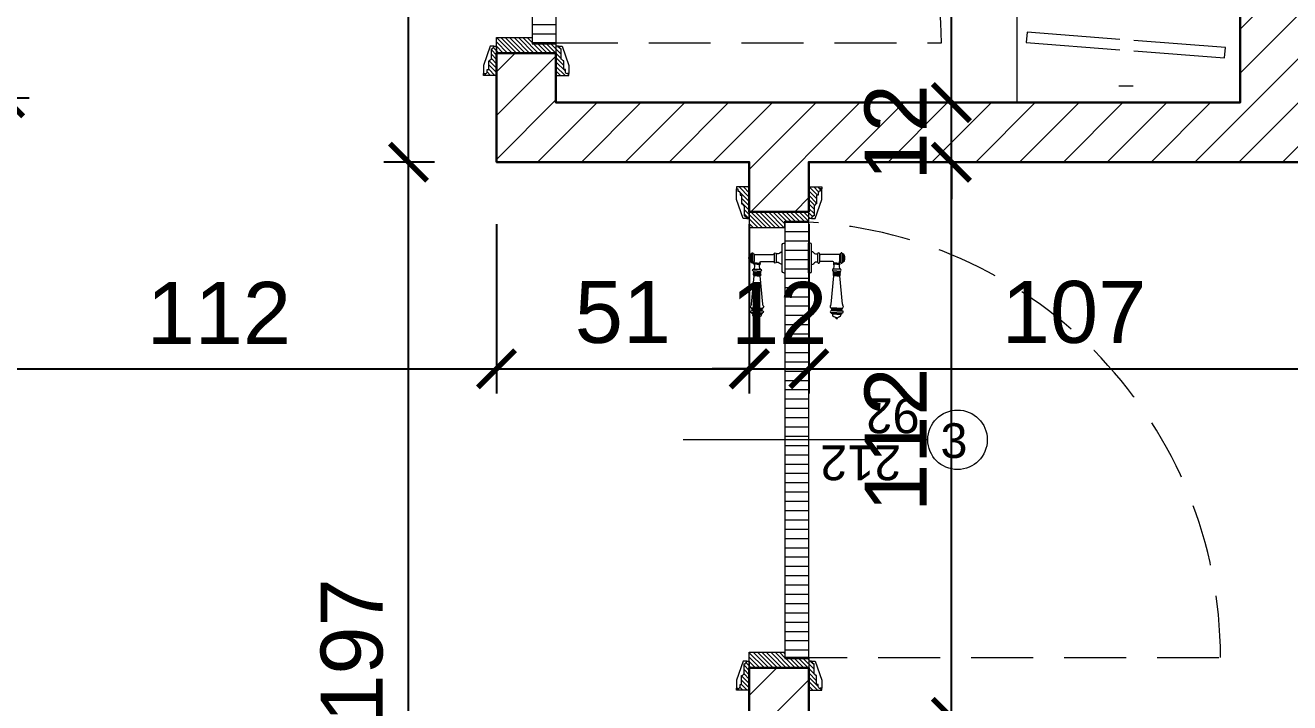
# Model space of a CAD drawing. Header units: centimetres. Extents: x 105417 to 110818, y -55119 to -48326.
# Drawn here: x 107741.3 to 107996.4, y -51584.4 to -51447.8 of the extents above; entities that cross this region are included whole.
import ezdxf

# ---------------------------------------------------------------- set-up
doc = ezdxf.new("R2010")
doc.units = ezdxf.units.CM
doc.header["$LTSCALE"] = 50
doc.header["$MEASUREMENT"] = 0
doc.linetypes.add('CACHE', pattern=[0.375, 0.25, -0.125])
doc.layers.get('0').update_dxf_attribs({"color": 8})
doc.layers.add('COTE 50ème', color=1, linetype='Continuous')
for name, color, linetype, lineweight in [('door', 44, 'Continuous', 5), ('MACONNERIE COUPE', 7, 'Continuous', 30), ('MACONNERIE HACHURE', 253, 'Continuous', 13), ('mobilimi', 8, 'Continuous', 9)]:
    doc.layers.add(name, color=color, linetype=linetype, lineweight=lineweight)
doc.styles.add('GENERATED_STYLE_1', font='arial.ttf')
doc.styles.add('RS_TXT_50', font='arial.ttf', dxfattribs={"height": 12.5})
doc.dimstyles.new('RS_50CM_LINEAIRE', dxfattribs={"dimscale": 5, "dimtxt": 12.5, "dimasz": 1.5, "dimexe": 1, "dimexo": 2.5, "dimgap": 1, "dimtad": 1, "dimdec": 1, "dimrnd": 0.5, "dimdsep": 46, "dimtxsty": 'RS_TXT_50', "dimblk1": 'ARCHTICK', "dimblk2": 'ARCHTICK', "dimsah": 1, "dimcen": 2.5, "dimdle": 1, "dimclrt": 4, "dimadec": 0, "dimazin": 2, "dimtfac": 1, "dimtdec": 1, "dimtix": 1, "dimtmove": 2, "dimatfit": 3, "dimfxl": 1, "dimtolj": 1, "dimtzin": 0, "dimarcsym": 0})

# ---------------------------------------------------------------- blocks, each defined once
blk = doc.blocks.new('door900')
at = {"color": 0}
for p, q in [((-9.3, 67.7), (9.3, 67.7)), ((9.3, 65.2), (-9.3, 65.2)), ((-6.8, 71.5), (-6.8, 70.2)), ((-5.5, 71.5), (-6.8, 71.5)), ((-6.8, 70.2), (6.8, 70.2)), ((-6.8, 62.7), (-6.8, 24)), ((-6.8, 62.7), (6.8, 62.7)), ((-5.5, 71.5), (5.5, 71.5)), ((5.5, 71.5), (6.8, 71.5)), ((6.8, 71.5), (6.8, 70.2)), ((8.7, 62.7), (6.8, 62.7)), ((10.5, 56.8), (10.5, 62.5)), ((10.5, 56.8), (10.5, 51.1)), ((12.7, 56.8), (12.7, 62.5)), ((12.7, 56.8), (12.7, 51.1)), ((22.5, 63.8), (22.5, 49.8)), ((26.5, 56.8), (26.5, 63.8)), ((26.5, 63.8), (29.1, 63.8)), ((26.5, 63.8), (29.1, 63.8)), ((26.5, 56.8), (26.5, 49.8)), ((29.1, 63.8), (29.1, 62.8)), ((29.1, 62.8), (29.1, 56.8)), ((29.1, 50.8), (29.1, 56.8)), ((31.1, 62.8), (31.1, 56.8)), ((31.1, 50.8), (31.1, 56.8)), ((34.1, 56.8), (34.1, 62.8)), ((34.1, 62.8), (34.1, 56.8)), ((34.1, 50.8), (34.1, 56.8)), ((34.1, 56.8), (34.1, 50.8)), ((92.8, 68.1), (36.2, 62.8)), ((36.2, 56.8), (36.2, 62.8)), ((36.2, 56.8), (36.2, 50.8)), ((101.2, 67.3), (103.2, 68)), ((101.2, 56.8), (101.2, 67.3)), ((101.2, 56.8), (101.2, 46.3)), ((103.2, 68), (103.2, 67.7)), ((103.2, 56.8), (103.2, 68)), ((103.2, 56.8), (103.2, 46.3)), ((106.5, 68), (105.5, 67.3)), ((105.5, 56.8), (105.5, 67.3)), ((105.5, 56.8), (105.5, 46.3)), ((106.5, 56.8), (106.5, 68)), ((106.5, 56.8), (106.5, 45.7)), ((110.7, 68), (111.8, 67.3)), ((110.7, 56.8), (110.7, 68)), ((110.7, 56.8), (110.7, 45.7)), ((111.8, 56.8), (111.8, 67.3)), ((111.8, 66.2), (113.3, 66.2)), ((111.8, 56.8), (111.8, 46.3)), ((113.3, 56.8), (113.3, 66.2)), ((113.3, 56.8), (113.3, 47.5)), ((120.5, 56.8), (120.5, 58.6)), ((120.5, 56.8), (120.5, 55)), ((6.8, 49.1), (6.8, 24)), ((8.7, 50.9), (8.7, 50.9)), ((26.5, 49.8), (29.1, 49.8)), ((26.5, 49.8), (29.1, 49.8)), ((29.1, 50.8), (29.1, 49.8)), ((29.1, 49.8), (29.1, 49.8)), ((92.8, 45.5), (36.2, 50.8)), ((101.2, 46.3), (103.2, 45.7)), ((103.2, 45.9), (103.2, 45.7)), ((106.5, 45.7), (105.5, 46.3)), ((110.7, 45.7), (111.8, 46.3)), ((111.8, 47.5), (113.3, 47.5)), ((-30, 3), (-30, 0)), ((30, 0), (-30, 0)), ((27, 6), (-27, 6)), ((-8.3, 22.3), (8.3, 22.3)), ((-8.3, 18.3), (8.3, 18.3)), ((30, 3), (30, 0))]:
    blk.add_line(p, q, dxfattribs=at)
for centre, radius, start, end in [((-9.3, 66.5), 1.25, 90, 270), ((-6.8, 67.7), 2.51, 90.115, 179.885), ((-6.8, 65.2), 2.51, 180.115, 269.885), ((0, 64), 9.29, 53.4104, 126.5896), ((6.8, 67.7), 2.51, 0.115, 89.885), ((6.8, 65.2), 2.51, 270.115, 359.885), ((8.6, 64.9), 2.15, 272.7029, 297.6142), ((9.3, 66.5), 1.25, 270, 90), ((10, 62.5), 0.561, 3.7097, 127.9634), ((10, 51.1), 0.561, 232.0366, 356.2903), ((11.6, 62.5), 1.1, 0.0106, 179.9894), ((11.6, 51.1), 1.1, 180.0106, 359.9894), ((16.7, 70.5), 8.83, 243.5466, 311.3694), ((16.7, 43.2), 8.83, 48.6306, 116.4534), ((24.5, 63.7), 2.01, 4.1469, 175.8531), ((30.1, 62.8), 1.03, 0, 180.0014), ((32.6, 62.8), 1.48, 0, 180), ((35.2, 62.8), 1.03, 0, 180), ((32.6, 62.8), 1.48, 1.563306237032948e-10, 2.08440831604393e-10), ((93.1, 72.5), 4.4, 266.3976, 315.6468), ((98.3, 67.4), 2.89, 358.3861, 135.6468), ((104.3, 67.6), 1.15, 170.914, 348.1019), ((108.6, 68), 2.1, 0, 180), ((115.5, 62.5), 2.84, 13.4568, 140.4953), ((127.9, 65.2), 9.88, 191.9991, 221.6757), ((127.9, 48.5), 9.88, 138.3243, 168.0009), ((120.5, 56.8), 1.79, 0, 90), ((120.5, 56.8), 1.79, 270, 0), ((8.7, 49), 1.91, 88.7426, 178.1515), ((8.6, 48.8), 2.15, 62.3858, 87.2971), ((24.5, 50), 2.01, 184.1469, 355.8531), ((30.1, 50.8), 1.03, 179.9972, 0), ((32.6, 50.8), 1.48, 180, 0), ((35.2, 50.8), 1.03, 180, 0), ((93.1, 41.1), 4.4, 44.3532, 93.6024), ((98.3, 46.2), 2.89, 224.3532, 1.6139), ((104.3, 46.1), 1.15, 11.8981, 189.086), ((108.6, 45.7), 2.1, 180, 0), ((115.5, 51.2), 2.84, 219.5047, 346.5432), ((-27, 3), 3, 90, 180), ((-6.8, 6), 6, 130.5908, 180), ((-16.6, 16.6), 8.41, 314.3689, 12.0705), ((-8.3, 20.3), 2, 90, 270), ((-8.5, 24), 1.71, 275.059, 359.7825), ((8.5, 24), 1.71, 180.2175, 264.941), ((16.6, 16.6), 8.41, 167.9295, 225.6311), ((8.3, 20.3), 2, 270, 90), ((6.8, 6), 6, 0, 49.4092), ((27, 3), 3, 0, 90)]:
    blk.add_arc(centre, radius, start, end, dxfattribs=at)
blk = doc.blocks.new('_ArchTick')
at = {"color": 0, "linetype": 'ByBlock', "const_width": 0.15}
blk.add_lwpolyline([(-0.5, -0.5), (0.5, 0.5)], dxfattribs=at)
blk = doc.blocks.new('*D1019')
at = {"layer": 'COTE 50ème', "color": 0, "lineweight": -2, "ltscale": 0.5, "transparency": 16777216}
for p, q in [((107836.35, -51487.86), (107836.35, -51522.05)), ((107724.35, -51499.86), (107724.35, -51522.05)), ((107719.35, -51517.05), (107841.35, -51517.05))]:
    blk.add_line(p, q, dxfattribs=at)
at = {"layer": 'Defpoints', "color": 0, "ltscale": 0.5, "transparency": 16777216}
for p in [(107836.35, -51475.36), (107724.35, -51487.36), (107836.35, -51517.05)]:
    blk.add_point(p, dxfattribs=at)
at = {"layer": 'COTE 50ème', "color": 0, "lineweight": -2, "ltscale": 0.5, "transparency": 16777216, "xscale": 7.5, "yscale": 7.5, "zscale": 7.5, "rotation": 180}
blk.add_blockref('_ArchTick', (107724.35, -51517.05), dxfattribs=at)
at = {"layer": 'COTE 50ème', "color": 0, "lineweight": -2, "ltscale": 0.5, "transparency": 16777216, "xscale": 7.5, "yscale": 7.5, "zscale": 7.5}
blk.add_blockref('_ArchTick', (107836.35, -51517.05), dxfattribs=at)
at = {"layer": 'COTE 50ème', "color": 4, "ltscale": 0.5, "transparency": 16777216, "insert": (107780.35, -51505.77), "char_height": 12.5, "attachment_point": 5, "style": 'RS_TXT_50'}
blk.add_mtext('\\A1;112', dxfattribs=at)
blk = doc.blocks.new('*D1020')
at = {"layer": 'COTE 50ème', "color": 0, "lineweight": -2, "ltscale": 0.5, "transparency": 16777216}
for p, q in [((107836.35, -51487.86), (107836.35, -51522.05)), ((107887.35, -51487.86), (107887.35, -51522.05)), ((107831.35, -51517.05), (107892.35, -51517.05))]:
    blk.add_line(p, q, dxfattribs=at)
at = {"layer": 'Defpoints', "color": 0, "ltscale": 0.5, "transparency": 16777216}
for p in [(107836.35, -51475.36), (107887.35, -51475.36), (107887.35, -51517.05)]:
    blk.add_point(p, dxfattribs=at)
at = {"layer": 'COTE 50ème', "color": 0, "lineweight": -2, "ltscale": 0.5, "transparency": 16777216, "xscale": 7.5, "yscale": 7.5, "zscale": 7.5, "rotation": 180}
blk.add_blockref('_ArchTick', (107836.35, -51517.05), dxfattribs=at)
at = {"layer": 'COTE 50ème', "color": 0, "lineweight": -2, "ltscale": 0.5, "transparency": 16777216, "xscale": 7.5, "yscale": 7.5, "zscale": 7.5}
blk.add_blockref('_ArchTick', (107887.35, -51517.05), dxfattribs=at)
at = {"layer": 'COTE 50ème', "color": 4, "ltscale": 0.5, "transparency": 16777216, "insert": (107861.85, -51505.66), "char_height": 12.5, "attachment_point": 5, "style": 'RS_TXT_50'}
blk.add_mtext('\\A1;51', dxfattribs=at)
blk = doc.blocks.new('*D1021')
at = {"layer": 'COTE 50ème', "color": 0, "lineweight": -2, "ltscale": 0.5, "transparency": 16777216}
for p, q in [((107887.35, -51487.86), (107887.35, -51522.05)), ((107899.35, -51487.86), (107899.35, -51522.05)), ((107887.35, -51517.05), (107879.85, -51517.05)), ((107887.35, -51517.05), (107899.35, -51517.05)), ((107899.35, -51517.05), (107906.85, -51517.05))]:
    blk.add_line(p, q, dxfattribs=at)
at = {"layer": 'Defpoints', "color": 0, "ltscale": 0.5, "transparency": 16777216}
for p in [(107887.35, -51475.36), (107899.35, -51475.36), (107899.35, -51517.05)]:
    blk.add_point(p, dxfattribs=at)
at = {"layer": 'COTE 50ème', "color": 0, "lineweight": -2, "ltscale": 0.5, "transparency": 16777216, "xscale": 7.5, "yscale": 7.5, "zscale": 7.5}
blk.add_blockref('_ArchTick', (107887.35, -51517.05), dxfattribs=at)
at = {"layer": 'COTE 50ème', "color": 0, "lineweight": -2, "ltscale": 0.5, "transparency": 16777216, "xscale": 7.5, "yscale": 7.5, "zscale": 7.5, "rotation": 180}
blk.add_blockref('_ArchTick', (107899.35, -51517.05), dxfattribs=at)
at = {"layer": 'COTE 50ème', "color": 4, "ltscale": 0.5, "transparency": 16777216, "insert": (107893.35, -51505.77), "char_height": 12.5, "attachment_point": 5, "style": 'RS_TXT_50'}
blk.add_mtext('\\A1;12', dxfattribs=at)
blk = doc.blocks.new('*D1022')
at = {"layer": 'COTE 50ème', "color": 0, "lineweight": -2, "ltscale": 0.5, "transparency": 16777216}
for p, q in [((107899.35, -51487.86), (107899.35, -51522.05)), ((108006.35, -51487.86), (108006.35, -51522.05)), ((107894.35, -51517.05), (108011.35, -51517.05))]:
    blk.add_line(p, q, dxfattribs=at)
at = {"layer": 'Defpoints', "color": 0, "ltscale": 0.5, "transparency": 16777216}
for p in [(107899.35, -51475.36), (108006.35, -51475.36), (108006.35, -51517.05)]:
    blk.add_point(p, dxfattribs=at)
at = {"layer": 'COTE 50ème', "color": 0, "lineweight": -2, "ltscale": 0.5, "transparency": 16777216, "xscale": 7.5, "yscale": 7.5, "zscale": 7.5, "rotation": 180}
blk.add_blockref('_ArchTick', (107899.35, -51517.05), dxfattribs=at)
at = {"layer": 'COTE 50ème', "color": 0, "lineweight": -2, "ltscale": 0.5, "transparency": 16777216, "xscale": 7.5, "yscale": 7.5, "zscale": 7.5}
blk.add_blockref('_ArchTick', (108006.35, -51517.05), dxfattribs=at)
at = {"layer": 'COTE 50ème', "color": 4, "ltscale": 0.5, "transparency": 16777216, "insert": (107952.85, -51505.66), "char_height": 12.5, "attachment_point": 5, "style": 'RS_TXT_50'}
blk.add_mtext('\\A1;107', dxfattribs=at)
blk = doc.blocks.new('*D1100')
at = {"layer": 'COTE 50ème', "color": 0, "lineweight": -2, "ltscale": 0.5, "transparency": 16777216}
for p, q in [((107928.11, -51587.36), (107928.11, -51579.86)), ((107920.64, -51587.36), (107933.11, -51587.36)), ((107928.11, -51612.36), (107928.11, -51587.36)), ((107911.85, -51612.36), (107933.11, -51612.36)), ((107928.11, -51612.36), (107928.11, -51619.86))]:
    blk.add_line(p, q, dxfattribs=at)
at = {"layer": 'Defpoints', "color": 0, "ltscale": 0.5, "transparency": 16777216}
for p in [(107908.14, -51587.36), (107928.11, -51587.36), (107899.35, -51612.36)]:
    blk.add_point(p, dxfattribs=at)
at = {"layer": 'COTE 50ème', "color": 0, "lineweight": -2, "ltscale": 0.5, "transparency": 16777216, "xscale": 7.5, "yscale": 7.5, "zscale": 7.5}
for p, rotation in [((107928.11, -51587.36), 270), ((107928.11, -51612.36), 90)]:
    blk.add_blockref('_ArchTick', p, dxfattribs=dict(at, rotation=rotation))
at = {"layer": 'COTE 50ème', "color": 4, "ltscale": 0.5, "transparency": 16777216, "insert": (107916.73, -51599.86), "char_height": 12.5, "attachment_point": 5, "rotation": 90, "style": 'RS_TXT_50'}
blk.add_mtext('\\A1;25', dxfattribs=at)
blk = doc.blocks.new('*D1101')
at = {"layer": 'COTE 50ème', "color": 0, "lineweight": -2, "ltscale": 0.5, "transparency": 16777216}
for p, q in [((107928.11, -51592.36), (107928.11, -51470.36)), ((107911.85, -51475.36), (107933.11, -51475.36)), ((107920.64, -51587.36), (107933.11, -51587.36))]:
    blk.add_line(p, q, dxfattribs=at)
at = {"layer": 'Defpoints', "color": 0, "ltscale": 0.5, "transparency": 16777216}
for p in [(107899.35, -51475.36), (107928.11, -51475.36), (107908.14, -51587.36)]:
    blk.add_point(p, dxfattribs=at)
at = {"layer": 'COTE 50ème', "color": 0, "lineweight": -2, "ltscale": 0.5, "transparency": 16777216, "xscale": 7.5, "yscale": 7.5, "zscale": 7.5}
for p, rotation in [((107928.11, -51475.36), 90), ((107928.11, -51587.36), 270)]:
    blk.add_blockref('_ArchTick', p, dxfattribs=dict(at, rotation=rotation))
at = {"layer": 'COTE 50ème', "color": 4, "ltscale": 0.5, "transparency": 16777216, "insert": (107916.84, -51531.36), "char_height": 12.5, "attachment_point": 5, "rotation": 90, "style": 'RS_TXT_50'}
blk.add_mtext('\\A1;112', dxfattribs=at)
blk = doc.blocks.new('*D1102')
at = {"layer": 'COTE 50ème', "color": 0, "lineweight": -2, "ltscale": 0.5, "transparency": 16777216}
for p, q in [((107928.11, -51463.36), (107928.11, -51455.86)), ((107917.2, -51463.36), (107933.11, -51463.36)), ((107928.11, -51475.36), (107928.11, -51463.36)), ((107911.85, -51475.36), (107933.11, -51475.36)), ((107928.11, -51475.36), (107928.11, -51482.86))]:
    blk.add_line(p, q, dxfattribs=at)
at = {"layer": 'Defpoints', "color": 0, "ltscale": 0.5, "transparency": 16777216}
for p in [(107904.7, -51463.36), (107928.11, -51463.36), (107899.35, -51475.36)]:
    blk.add_point(p, dxfattribs=at)
at = {"layer": 'COTE 50ème', "color": 0, "lineweight": -2, "ltscale": 0.5, "transparency": 16777216, "xscale": 7.5, "yscale": 7.5, "zscale": 7.5}
for p, rotation in [((107928.11, -51463.36), 270), ((107928.11, -51475.36), 90)]:
    blk.add_blockref('_ArchTick', p, dxfattribs=dict(at, rotation=rotation))
at = {"layer": 'COTE 50ème', "color": 4, "ltscale": 0.5, "transparency": 16777216, "insert": (107916.84, -51469.36), "char_height": 12.5, "attachment_point": 5, "rotation": 90, "style": 'RS_TXT_50'}
blk.add_mtext('\\A1;12', dxfattribs=at)
blk = doc.blocks.new('*D1103')
at = {"layer": 'COTE 50ème', "color": 0, "lineweight": -2, "ltscale": 0.5, "transparency": 16777216}
for p, q in [((107928.11, -51468.36), (107928.11, -51293.36)), ((107909.49, -51298.36), (107933.11, -51298.36)), ((107917.2, -51463.36), (107933.11, -51463.36))]:
    blk.add_line(p, q, dxfattribs=at)
at = {"layer": 'Defpoints', "color": 0, "ltscale": 0.5, "transparency": 16777216}
for p in [(107896.99, -51298.36), (107928.11, -51298.36), (107904.7, -51463.36)]:
    blk.add_point(p, dxfattribs=at)
at = {"layer": 'COTE 50ème', "color": 0, "lineweight": -2, "ltscale": 0.5, "transparency": 16777216, "xscale": 7.5, "yscale": 7.5, "zscale": 7.5}
for p, rotation in [((107928.11, -51298.36), 90), ((107928.11, -51463.36), 270)]:
    blk.add_blockref('_ArchTick', p, dxfattribs=dict(at, rotation=rotation))
at = {"layer": 'COTE 50ème', "color": 4, "ltscale": 0.5, "transparency": 16777216, "insert": (107916.73, -51380.86), "char_height": 12.5, "attachment_point": 5, "rotation": 90, "style": 'RS_TXT_50'}
blk.add_mtext('\\A1;165', dxfattribs=at)
blk = doc.blocks.new('*D1132')
at = {"layer": 'COTE 50ème', "color": 0, "lineweight": -2, "ltscale": 0.5, "transparency": 16777216}
for p, q in [((108620.3, -49967.36), (108620.3, -52042.36)), ((107651.85, -49972.36), (108625.3, -49972.36)), ((108421.85, -52037.36), (108625.3, -52037.36))]:
    blk.add_line(p, q, dxfattribs=at)
at = {"layer": 'Defpoints', "color": 0, "ltscale": 0.5, "transparency": 16777216}
for p in [(107639.35, -49972.36), (108409.35, -52037.36), (108620.3, -52037.36)]:
    blk.add_point(p, dxfattribs=at)
at = {"layer": 'COTE 50ème', "color": 0, "lineweight": -2, "ltscale": 0.5, "transparency": 16777216, "xscale": 7.5, "yscale": 7.5, "zscale": 7.5}
for p, rotation in [((108620.3, -49972.36), 90), ((108620.3, -52037.36), 270)]:
    blk.add_blockref('_ArchTick', p, dxfattribs=dict(at, rotation=rotation))
at = {"layer": 'COTE 50ème', "color": 4, "ltscale": 0.5, "transparency": 16777216, "insert": (108608.92, -51004.86), "char_height": 12.5, "attachment_point": 5, "rotation": 90, "style": 'RS_TXT_50'}
blk.add_mtext('\\A1;2065', dxfattribs=at)
blk = doc.blocks.new('*D1419')
at = {"layer": 'COTE 50ème', "color": 0, "lineweight": -2, "ltscale": 0.5, "transparency": 16777216}
for p, q in [((107737.1, -51677.36), (107737.1, -51457.36)), ((107736.85, -51462.36), (107742.1, -51462.36)), ((107850.42, -51672.36), (107732.1, -51672.36))]:
    blk.add_line(p, q, dxfattribs=at)
at = {"layer": 'Defpoints', "color": 0, "ltscale": 0.5, "transparency": 16777216}
for p in [(107724.35, -51462.36), (107737.1, -51462.36), (107862.92, -51672.36)]:
    blk.add_point(p, dxfattribs=at)
at = {"layer": 'COTE 50ème', "color": 0, "lineweight": -2, "ltscale": 0.5, "transparency": 16777216, "xscale": 7.5, "yscale": 7.5, "zscale": 7.5}
for p, rotation in [((107737.1, -51462.36), 90), ((107737.1, -51672.36), 270)]:
    blk.add_blockref('_ArchTick', p, dxfattribs=dict(at, rotation=rotation))
at = {"layer": 'COTE 50ème', "color": 4, "ltscale": 0.5, "transparency": 16777216, "insert": (107725.72, -51567.36), "char_height": 12.5, "attachment_point": 5, "rotation": 90, "style": 'RS_TXT_50'}
blk.add_mtext('\\A1;210', dxfattribs=at)
blk = doc.blocks.new('*D1420')
at = {"layer": 'COTE 50ème', "color": 0, "lineweight": -2, "ltscale": 0.5, "transparency": 16777216}
for p, q in [((107737.1, -51467.36), (107737.1, -50992.36)), ((107736.85, -50997.36), (107732.1, -50997.36)), ((107736.85, -51462.36), (107742.1, -51462.36))]:
    blk.add_line(p, q, dxfattribs=at)
at = {"layer": 'Defpoints', "color": 0, "ltscale": 0.5, "transparency": 16777216}
for p in [(107737.1, -50997.36), (107749.35, -50997.36), (107724.35, -51462.36)]:
    blk.add_point(p, dxfattribs=at)
at = {"layer": 'COTE 50ème', "color": 0, "lineweight": -2, "ltscale": 0.5, "transparency": 16777216, "xscale": 7.5, "yscale": 7.5, "zscale": 7.5}
for p, rotation in [((107737.1, -50997.36), 90), ((107737.1, -51462.36), 270)]:
    blk.add_blockref('_ArchTick', p, dxfattribs=dict(at, rotation=rotation))
at = {"layer": 'COTE 50ème', "color": 4, "ltscale": 0.5, "transparency": 16777216, "insert": (107725.72, -51229.86), "char_height": 12.5, "attachment_point": 5, "rotation": 90, "style": 'RS_TXT_50'}
blk.add_mtext('\\A1;465', dxfattribs=at)
blk = doc.blocks.new('*D1425')
at = {"layer": 'COTE 50ème', "color": 0, "lineweight": -2, "ltscale": 0.5, "transparency": 16777216}
for p, q in [((107818.59, -51677.36), (107818.59, -51470.36)), ((107823.85, -51475.36), (107813.59, -51475.36)), ((107839.88, -51672.36), (107813.59, -51672.36))]:
    blk.add_line(p, q, dxfattribs=at)
at = {"layer": 'Defpoints', "color": 0, "ltscale": 0.5, "transparency": 16777216}
for p in [(107818.59, -51475.36), (107836.35, -51475.36), (107852.38, -51672.36)]:
    blk.add_point(p, dxfattribs=at)
at = {"layer": 'COTE 50ème', "color": 0, "lineweight": -2, "ltscale": 0.5, "transparency": 16777216, "xscale": 7.5, "yscale": 7.5, "zscale": 7.5}
for p, rotation in [((107818.59, -51475.36), 90), ((107818.59, -51672.36), 270)]:
    blk.add_blockref('_ArchTick', p, dxfattribs=dict(at, rotation=rotation))
at = {"layer": 'COTE 50ème', "color": 4, "ltscale": 0.5, "transparency": 16777216, "insert": (107807.21, -51573.86), "char_height": 12.5, "attachment_point": 5, "rotation": 90, "style": 'RS_TXT_50'}
blk.add_mtext('\\A1;197', dxfattribs=at)
blk = doc.blocks.new('*D1426')
at = {"layer": 'COTE 50ème', "color": 0, "lineweight": -2, "ltscale": 0.5, "transparency": 16777216}
for p, q in [((107818.59, -51480.36), (107818.59, -51272.36)), ((107823.85, -51277.36), (107813.59, -51277.36)), ((107823.85, -51475.36), (107813.59, -51475.36))]:
    blk.add_line(p, q, dxfattribs=at)
at = {"layer": 'Defpoints', "color": 0, "ltscale": 0.5, "transparency": 16777216}
for p in [(107818.59, -51277.36), (107836.35, -51277.36), (107836.35, -51475.36)]:
    blk.add_point(p, dxfattribs=at)
at = {"layer": 'COTE 50ème', "color": 0, "lineweight": -2, "ltscale": 0.5, "transparency": 16777216, "xscale": 7.5, "yscale": 7.5, "zscale": 7.5}
for p, rotation in [((107818.59, -51277.36), 90), ((107818.59, -51475.36), 270)]:
    blk.add_blockref('_ArchTick', p, dxfattribs=dict(at, rotation=rotation))
at = {"layer": 'COTE 50ème', "color": 4, "ltscale": 0.5, "transparency": 16777216, "insert": (107807.21, -51376.36), "char_height": 12.5, "attachment_point": 5, "rotation": 90, "style": 'RS_TXT_50'}
blk.add_mtext('\\A1;198', dxfattribs=at)

msp = doc.modelspace()

# ---------------------------------------------------------------- hatches: boundary and pattern name
at = {"layer": 'door'}
h = msp.add_hatch(dxfattribs=at)
h.set_pattern_fill('ANSI31', color=256, scale=15, angle=855)
h.set_pattern_definition([(180, (206134.757, -99168.2354), (-2e-15, -1.875), [])])
h.paths.add_polyline_path([(107843.59, -51451.27), (107843.59, -51373.47), (107848.3, -51373.47), (107848.3, -51451.27)])
h = msp.add_hatch(dxfattribs=at)
h.set_pattern_fill('ANSI31', color=256, scale=5, angle=1350)
h.set_pattern_definition([(315, (162087.32455, 94330.4678), (0.4419417382, 0.4419417382), [])])
edge = h.paths.add_edge_path()
edge.add_line((107834.47, -51457.11), (107834.47, -51456.7))
edge.add_line((107834.47, -51456.7), (107834.78, -51456.7))
edge.add_line((107834.78, -51456.7), (107834.78, -51454.93))
edge.add_line((107834.78, -51454.93), (107834.99, -51454.93))
edge.add_arc((107835.31, -51454.93), 0.314, 90, 180, ccw=False)
edge.add_line((107835.31, -51454.62), (107835.31, -51452.52))
edge.add_line((107835.31, -51452.52), (107835.52, -51452.52))
edge.add_arc((107835.83, -51452.52), 0.314, 90, 180, ccw=False)
edge.add_line((107835.83, -51452.21), (107835.83, -51452))
edge.add_line((107835.83, -51452), (107836.35, -51452))
edge.add_line((107836.35, -51452), (107836.35, -51457.86))
edge.add_line((107836.35, -51457.86), (107833.74, -51457.86))
edge.add_line((107833.74, -51457.86), (107833.74, -51457.45))
edge.add_line((107833.74, -51457.45), (107834.05, -51457.45))
edge.add_line((107834.05, -51457.45), (107834.05, -51457.53))
edge.add_arc((107834.05, -51457.11), 0.419, 270, 360)
h.paths.add_polyline_path([(107836.35, -51453.36), (107836.35, -51450.22), (107843.54, -51450.22), (107843.54, -51451.48), (107848.35, -51451.48), (107848.35, -51453.36)])
edge = h.paths.add_edge_path()
edge.add_line((107850.24, -51457.11), (107850.24, -51456.7))
edge.add_line((107850.24, -51456.7), (107849.93, -51456.7))
edge.add_line((107849.93, -51456.7), (107849.93, -51454.93))
edge.add_line((107849.93, -51454.93), (107849.72, -51454.93))
edge.add_arc((107849.4, -51454.93), 0.314, 0, 90)
edge.add_line((107849.4, -51454.62), (107849.4, -51452.52))
edge.add_line((107849.4, -51452.52), (107849.19, -51452.52))
edge.add_arc((107848.88, -51452.52), 0.314, 360, 450)
edge.add_line((107848.88, -51452.21), (107848.88, -51452))
edge.add_line((107848.88, -51452), (107848.35, -51452))
edge.add_line((107848.35, -51452), (107848.35, -51457.86))
edge.add_line((107848.35, -51457.86), (107850.97, -51457.86))
edge.add_line((107850.97, -51457.86), (107850.97, -51457.45))
edge.add_line((107850.97, -51457.45), (107850.66, -51457.45))
edge.add_line((107850.66, -51457.45), (107850.66, -51457.53))
edge.add_arc((107850.66, -51457.11), 0.419, 180, 270, ccw=False)
h = msp.add_hatch(dxfattribs=at)
h.set_pattern_fill('ANSI31', color=256, scale=5, angle=990)
h.set_pattern_definition([(315, (163508.3246, 93132.46776), (0.4419417382, 0.4419417382), [])])
h.paths.add_polyline_path([(107887.35, -51485.36), (107887.35, -51488.51), (107894.54, -51488.51), (107894.54, -51487.25), (107899.35, -51487.25), (107899.35, -51485.36)])
edge = h.paths.add_edge_path()
edge.add_line((107885.47, -51481.61), (107885.47, -51482.03))
edge.add_line((107885.47, -51482.03), (107885.78, -51482.03))
edge.add_line((107885.78, -51482.03), (107885.78, -51483.79))
edge.add_line((107885.78, -51483.79), (107885.99, -51483.79))
edge.add_arc((107886.31, -51483.79), 0.314, 180, 270)
edge.add_line((107886.31, -51484.11), (107886.31, -51486.2))
edge.add_line((107886.31, -51486.2), (107886.52, -51486.2))
edge.add_arc((107886.83, -51486.2), 0.314, 180, 270)
edge.add_line((107886.83, -51486.51), (107886.83, -51486.72))
edge.add_line((107886.83, -51486.72), (107887.35, -51486.72))
edge.add_line((107887.35, -51486.72), (107887.35, -51480.36))
edge.add_line((107887.35, -51480.36), (107884.74, -51480.36))
edge.add_line((107884.74, -51480.36), (107884.74, -51480.77))
edge.add_line((107884.74, -51480.77), (107885.05, -51480.77))
edge.add_line((107885.05, -51480.77), (107885.05, -51481.19))
edge.add_arc((107885.05, -51481.61), 0.419, 0, 90, ccw=False)
edge = h.paths.add_edge_path()
edge.add_line((107901.24, -51481.61), (107901.24, -51482.03))
edge.add_line((107901.24, -51482.03), (107900.93, -51482.03))
edge.add_line((107900.93, -51482.03), (107900.93, -51483.79))
edge.add_line((107900.93, -51483.79), (107900.72, -51483.79))
edge.add_arc((107900.4, -51483.79), 0.314, -90, 0, ccw=False)
edge.add_line((107900.4, -51484.11), (107900.4, -51486.2))
edge.add_line((107900.4, -51486.2), (107900.19, -51486.2))
edge.add_arc((107899.88, -51486.2), 0.314, -90, 0, ccw=False)
edge.add_line((107899.88, -51486.51), (107899.88, -51486.72))
edge.add_line((107899.88, -51486.72), (107899.35, -51486.72))
edge.add_line((107899.35, -51486.72), (107899.35, -51480.36))
edge.add_line((107899.35, -51480.36), (107901.97, -51480.36))
edge.add_line((107901.97, -51480.36), (107901.97, -51480.77))
edge.add_line((107901.97, -51480.77), (107901.66, -51480.77))
edge.add_line((107901.66, -51480.77), (107901.66, -51481.19))
edge.add_arc((107901.66, -51481.61), 0.419, 90, 180)
h = msp.add_hatch(dxfattribs=at)
h.set_pattern_fill('ANSI31', color=256, scale=15, angle=495)
h.set_pattern_definition([(180, (207555.757, -100376.2473), (-2e-15, -1.875), [])])
h.paths.add_polyline_path([(107894.59, -51575.27), (107894.59, -51487.46), (107899.3, -51487.46), (107899.3, -51575.27)])
h = msp.add_hatch(dxfattribs=at)
h.set_pattern_fill('ANSI31', color=256, scale=5, angle=990)
h.set_pattern_definition([(315, (163508.3246, 93132.46776), (0.4419417382, 0.4419417382), [])])
edge = h.paths.add_edge_path()
edge.add_line((107885.47, -51581.11), (107885.47, -51580.7))
edge.add_line((107885.47, -51580.7), (107885.78, -51580.7))
edge.add_line((107885.78, -51580.7), (107885.78, -51578.93))
edge.add_line((107885.78, -51578.93), (107885.99, -51578.93))
edge.add_arc((107886.31, -51578.93), 0.314, 90, 180, ccw=False)
edge.add_line((107886.31, -51578.62), (107886.31, -51576.52))
edge.add_line((107886.31, -51576.52), (107886.52, -51576.52))
edge.add_arc((107886.83, -51576.52), 0.314, 90, 180, ccw=False)
edge.add_line((107886.83, -51576.21), (107886.83, -51576))
edge.add_line((107886.83, -51576), (107887.35, -51576))
edge.add_line((107887.35, -51576), (107887.35, -51581.86))
edge.add_line((107887.35, -51581.86), (107884.74, -51581.86))
edge.add_line((107884.74, -51581.86), (107884.74, -51581.45))
edge.add_line((107884.74, -51581.45), (107885.05, -51581.45))
edge.add_line((107885.05, -51581.45), (107885.05, -51581.53))
edge.add_arc((107885.05, -51581.11), 0.419, 270, 360)
h.paths.add_polyline_path([(107887.35, -51577.36), (107887.35, -51574.22), (107894.54, -51574.22), (107894.54, -51575.48), (107899.35, -51575.48), (107899.35, -51577.36)])
edge = h.paths.add_edge_path()
edge.add_line((107901.24, -51581.11), (107901.24, -51580.7))
edge.add_line((107901.24, -51580.7), (107900.93, -51580.7))
edge.add_line((107900.93, -51580.7), (107900.93, -51578.93))
edge.add_line((107900.93, -51578.93), (107900.72, -51578.93))
edge.add_arc((107900.4, -51578.93), 0.314, 0, 90)
edge.add_line((107900.4, -51578.62), (107900.4, -51576.52))
edge.add_line((107900.4, -51576.52), (107900.19, -51576.52))
edge.add_arc((107899.88, -51576.52), 0.314, 360, 450)
edge.add_line((107899.88, -51576.21), (107899.88, -51576))
edge.add_line((107899.88, -51576), (107899.35, -51576))
edge.add_line((107899.35, -51576), (107899.35, -51581.86))
edge.add_line((107899.35, -51581.86), (107901.97, -51581.86))
edge.add_line((107901.97, -51581.86), (107901.97, -51581.45))
edge.add_line((107901.97, -51581.45), (107901.66, -51581.45))
edge.add_line((107901.66, -51581.45), (107901.66, -51581.53))
edge.add_arc((107901.66, -51581.11), 0.419, 180, 270, ccw=False)
at = {"layer": 'MACONNERIE HACHURE'}
h = msp.add_hatch(dxfattribs=at)
h.set_pattern_fill('ANSI31', color=256, scale=50, style=0)
h.paths.add_polyline_path([(107979.35, -50366.36), (108090.35, -50366.36), (108090.35, -50324.36), (107979.35, -50324.36)])
h.paths.add_polyline_path([(107987.35, -50358.36), (108082.35, -50358.36), (108082.35, -50332.36), (107987.35, -50332.36)], flags=16)
h.paths.add_polyline_path([(106528.35, -50366.36), (106639.35, -50366.36), (106639.35, -50324.36), (106528.35, -50324.36)])
h.paths.add_polyline_path([(106536.35, -50358.36), (106631.35, -50358.36), (106631.35, -50332.36), (106536.35, -50332.36)], flags=16)
h.paths.add_polyline_path([(106399.35, -52012.36), (106344.35, -52012.36), (106344.35, -52037.36), (106399.35, -52037.36)])
h.paths.add_polyline_path([(106579.35, -52037.36), (106679.35, -52037.36), (106679.35, -52012.36), (106579.35, -52012.36)])
h.paths.add_polyline_path([(108409.35, -50417.36), (108409.35, -50357.36), (108384.35, -50357.36), (108384.35, -50417.36)])
h.paths.add_polyline_path([(107296.85, -50332.36), (107321.85, -50332.36), (107321.85, -50112.36), (107296.85, -50112.36)])
h.paths.add_polyline_path([(107614.35, -50142.36), (107639.35, -50142.36), (107639.35, -49972.36), (107521.85, -49972.36), (107521.85, -49997.36), (107614.35, -49997.36)])
h.paths.add_polyline_path([(107296.85, -50112.36), (107321.85, -50112.36), (107321.85, -49972.36), (107296.85, -49972.36)])
h.paths.add_polyline_path([(107004.35, -50142.36), (106979.35, -50142.36), (106979.35, -49972.36), (107096.85, -49972.36), (107096.85, -49997.36), (107004.35, -49997.36)])
h.paths.add_polyline_path([(108384.35, -50672.36), (108409.35, -50672.36), (108409.35, -50597.36), (108384.35, -50597.36)])
h.paths.add_polyline_path([(106209.35, -50417.36), (106209.35, -50357.36), (106234.35, -50357.36), (106234.35, -50417.36)])
h.paths.add_polyline_path([(106234.35, -50752.25), (106209.35, -50752.25), (106209.35, -50697.36), (106234.35, -50697.36)])
h.paths.add_polyline_path([(108384.35, -50752.25), (108409.35, -50752.25), (108409.35, -50697.36), (108384.35, -50697.36)])
h.paths.add_polyline_path([(106234.35, -51247.36), (106209.35, -51247.36), (106209.35, -51192.47), (106234.35, -51192.47)])
h.paths.add_polyline_path([(106754.35, -50947.8), (106869.35, -50947.8), (106869.35, -50997.8), (106754.35, -50997.8)])
h.paths.add_polyline_path([(106764.35, -50957.8), (106859.35, -50957.8), (106859.35, -50987.8), (106764.35, -50987.8)], flags=16)
h.paths.add_polyline_path([(107749.35, -50947.36), (107864.35, -50947.36), (107864.35, -50997.36), (107749.35, -50997.36)])
h.paths.add_polyline_path([(107759.35, -50957.36), (107854.35, -50957.36), (107854.35, -50987.36), (107759.35, -50987.36)], flags=16)
h.paths.add_polyline_path([(107059.35, -51297.36), (107079.35, -51297.36), (107079.35, -51307.36), (107059.35, -51307.36)])
h.paths.add_polyline_path([(107004.35, -50357.36), (107096.85, -50357.36), (107096.85, -50332.36), (107004.35, -50332.36)])
h.paths.add_polyline_path([(106619.47, -50617.36), (106644.47, -50617.36), (106644.47, -50672.36), (106619.47, -50672.36)])
h.paths.add_polyline_path([(106234.35, -51032.36), (106209.35, -51032.36), (106209.35, -50912.36), (106234.35, -50912.36)])
h.paths.add_polyline_path([(107044.35, -50768.68), (106979.35, -50768.68), (106979.35, -50746.68), (107004.35, -50746.68), (107004.35, -50756.68), (107044.35, -50756.68)])
h.paths.add_polyline_path([(106234.35, -50672.36), (106209.35, -50672.36), (106209.35, -50597.36), (106234.35, -50597.36)])
h.paths.add_polyline_path([(107149.35, -51567.36), (107059.35, -51567.36), (107059.35, -51487.36), (106906.35, -51487.36), (106906.35, -51582.35), (106894.35, -51582.35), (106894.35, -51462.36), (107059.35, -51462.36), (107059.35, -51407.36), (107079.35, -51407.36), (107079.35, -51511.36), (107149.35, -51511.36), (107149.35, -51462.36), (107184.35, -51462.36), (107184.35, -51482.36), (107174.35, -51482.36), (107174.35, -51532.36), (107149.35, -51532.36), (107149.35, -51516.36), (107079.35, -51516.36), (107079.35, -51542.36), (107149.35, -51542.36)])
h.paths.add_polyline_path([(106979.35, -50392.36), (107004.35, -50392.36), (107004.35, -50654.68), (106979.35, -50654.68), (106979.35, -50617.36), (106919.35, -50617.36), (106919.35, -50592.36), (106979.35, -50592.36)])
h.paths.add_polyline_path([(107039.35, -52012.36), (106906.35, -52012.36), (106906.35, -51858.36), (106894.35, -51858.36), (106894.35, -52012.36), (106859.35, -52012.36), (106859.35, -52037.36), (107039.35, -52037.36)])
h.paths.add_polyline_path([(106344.35, -51612.36), (106344.35, -51670.47), (106319.35, -51670.47), (106319.35, -51617.36), (106209.35, -51617.36), (106209.35, -51527.36), (106234.35, -51527.36), (106234.35, -51592.36), (106567.35, -51592.36), (106567.35, -51587.36), (106719.35, -51587.36), (106719.35, -51577.36), (106731.35, -51577.36), (106731.35, -51672.36), (106792.22, -51672.36), (106792.22, -51684.36), (106719.35, -51684.36), (106719.35, -51612.36)])
h.paths.add_polyline_path([(106782.35, -51277.36), (106782.35, -51371.36), (106770.35, -51371.36), (106770.35, -51297.36), (106632.35, -51297.36), (106632.35, -51463.36), (106770.35, -51463.36), (106770.35, -51453.36), (106782.35, -51453.36), (106782.35, -51475.36), (106731.35, -51475.36), (106731.35, -51485.36), (106719.35, -51485.36), (106719.35, -51475.36), (106612.35, -51475.36), (106612.35, -51297.36), (106344.35, -51297.36), (106344.35, -51277.36)])
h.paths.add_polyline_path([(107559.35, -51297.36), (107539.35, -51297.36), (107539.35, -51307.36), (107559.35, -51307.36)])
h.paths.add_polyline_path([(107614.35, -50357.36), (107521.85, -50357.36), (107521.85, -50332.36), (107614.35, -50332.36)])
h.paths.add_polyline_path([(107994.35, -50617.36), (107969.35, -50617.36), (107969.35, -50672.36), (107994.35, -50672.36)])
h.paths.add_polyline_path([(108384.35, -51032.36), (108409.35, -51032.36), (108409.35, -50912.36), (108384.35, -50912.36)])
h.paths.add_polyline_path([(107574.35, -50768.68), (107639.35, -50768.68), (107639.35, -50746.68), (107614.35, -50746.68), (107614.35, -50756.68), (107574.35, -50756.68)])
h.paths.add_polyline_path([(107129.19, -51192.36), (107079.35, -51192.36), (107079.35, -51152.36), (107129.19, -51152.36)])
h.paths.add_polyline_path([(107289.35, -51192.36), (107249.35, -51192.36), (107249.35, -51152.36), (107289.35, -51152.36)])
h.paths.add_polyline_path([(106344.35, -51940.47), (106319.35, -51940.47), (106319.35, -51987.36), (106344.35, -51987.36)])
h.paths.add_polyline_path([(106234.35, -51297.36), (106209.35, -51297.36), (106209.35, -51347.36), (106234.35, -51347.36)])
h.paths.add_polyline_path([(107489.52, -51192.36), (107539.35, -51192.36), (107539.35, -51152.36), (107489.52, -51152.36)])
h.paths.add_polyline_path([(107329.35, -51192.36), (107369.35, -51192.36), (107369.35, -51152.36), (107329.35, -51152.36)])
h.paths.add_polyline_path([(107174.35, -52012.36), (107194.35, -52012.36), (107194.35, -52037.36), (107174.35, -52037.36)])
h.paths.add_polyline_path([(107469.35, -51567.36), (107559.35, -51567.36), (107559.35, -51487.36), (107712.35, -51487.36), (107712.35, -51582.35), (107724.35, -51582.35), (107724.35, -51462.36), (107559.35, -51462.36), (107559.35, -51407.36), (107539.35, -51407.36), (107539.35, -51511.36), (107469.35, -51511.36), (107469.35, -51462.36), (107284.35, -51462.36), (107284.35, -51482.36), (107444.35, -51482.36), (107444.35, -51532.36), (107469.35, -51532.36), (107469.35, -51516.36), (107539.35, -51516.36), (107539.35, -51542.36), (107469.35, -51542.36)])
h.paths.add_polyline_path([(108274.35, -51940.47), (108299.35, -51940.47), (108299.35, -51987.36), (108274.35, -51987.36)])
h.paths.add_polyline_path([(107294.35, -50357.36), (107276.85, -50357.36), (107276.85, -50332.36), (107341.85, -50332.36), (107341.85, -50357.36), (107324.35, -50357.36), (107324.35, -50822.36), (107294.35, -50822.36)])
h.paths.add_polyline_path([(107639.35, -50392.36), (107614.35, -50392.36), (107614.35, -50654.68), (107639.35, -50654.68), (107639.35, -50617.36), (107699.35, -50617.36), (107699.35, -50592.36), (107639.35, -50592.36)])
h.paths.add_polyline_path([(107294.35, -52012.36), (107444.35, -52012.36), (107444.35, -52037.36), (107294.35, -52037.36)])
h.paths.add_polyline_path([(107579.35, -52012.36), (107712.35, -52012.36), (107712.35, -51858.36), (107724.35, -51858.36), (107724.35, -52012.36), (108274.35, -52012.36), (108274.35, -52037.36), (107579.35, -52037.36)])
h.paths.add_polyline_path([(108274.35, -51612.36), (108274.35, -51670.47), (108299.35, -51670.47), (108299.35, -51617.36), (108409.35, -51617.36), (108409.35, -51527.36), (108384.35, -51527.36), (108384.35, -51592.36), (108051.35, -51592.36), (108051.35, -51587.36), (107899.35, -51587.36), (107899.35, -51577.36), (107887.35, -51577.36), (107887.35, -51672.36), (107826.49, -51672.36), (107826.49, -51684.36), (107899.35, -51684.36), (107899.35, -51612.36)])
h.paths.add_polyline_path([(107836.35, -51277.36), (107836.35, -51371.36), (107848.35, -51371.36), (107848.35, -51297.36), (107986.35, -51297.36), (107986.35, -51463.36), (107848.35, -51463.36), (107848.35, -51453.36), (107836.35, -51453.36), (107836.35, -51475.36), (107887.35, -51475.36), (107887.35, -51485.36), (107899.35, -51485.36), (107899.35, -51475.36), (108006.35, -51475.36), (108006.35, -51297.36), (108274.35, -51297.36), (108274.35, -51277.36)])
h.paths.add_polyline_path([(108384.35, -51297.36), (108409.35, -51297.36), (108409.35, -51347.36), (108384.35, -51347.36)])
h.paths.add_polyline_path([(108384.35, -51247.36), (108409.35, -51247.36), (108409.35, -51192.47), (108384.35, -51192.47)])
h.paths.add_polyline_path([(106906.35, -51766.36), (107149.35, -51766.36), (107149.35, -51746.36), (106906.35, -51746.36), (106906.35, -51664.35), (106894.35, -51664.35), (106894.35, -51672.36), (106884.35, -51672.36), (106884.35, -51684.36), (106894.35, -51684.36), (106894.35, -51776.36), (106906.35, -51776.36)])
h.paths.add_polyline_path([(107712.35, -51766.36), (107469.35, -51766.36), (107469.35, -51746.36), (107712.35, -51746.36), (107712.35, -51664.35), (107724.35, -51664.35), (107724.35, -51672.36), (107734.35, -51672.36), (107734.35, -51684.36), (107724.35, -51684.36), (107724.35, -51776.36), (107712.35, -51776.36)])

# ---------------------------------------------------------------- linework, layer by layer
at = {"layer": 'door', "linetype": 'CACHE'}
for p, q in [((107848.3, -51451.27), (107926.1, -51451.27)), ((107894.59, -51575.27), (107982.4, -51575.27))]:
    msp.add_line(p, q, dxfattribs=at)
at = {"layer": 'door'}
msp.add_line((107923.35, -51531.36), (107874.03, -51531.36), dxfattribs=at)
for points in [[(107843.59, -51451.27), (107843.59, -51373.47), (107848.3, -51373.47), (107848.3, -51451.27), (107843.59, -51451.27)], [(107835.83, -51452), (107835.1, -51452), (107833.74, -51455.86), (107833.74, -51457.45)], [(107836.35, -51453.36), (107836.35, -51450.22), (107843.54, -51450.22), (107843.54, -51451.48), (107848.35, -51451.48), (107848.35, -51453.36), (107836.35, -51453.36)], [(107848.88, -51452), (107849.61, -51452), (107850.97, -51455.86), (107850.97, -51457.45)], [(107886.83, -51486.72), (107886.1, -51486.72), (107884.74, -51482.87), (107884.74, -51480.77)], [(107899.88, -51486.72), (107900.61, -51486.72), (107901.97, -51482.87), (107901.97, -51480.77)], [(107887.35, -51485.36), (107887.35, -51488.51), (107894.54, -51488.51), (107894.54, -51487.25), (107899.35, -51487.25), (107899.35, -51485.36), (107887.35, -51485.36)], [(107894.59, -51575.27), (107894.59, -51487.46), (107899.3, -51487.46), (107899.3, -51575.27), (107894.59, -51575.27)], [(107887.35, -51577.36), (107887.35, -51574.22), (107894.54, -51574.22), (107894.54, -51575.48), (107899.35, -51575.48), (107899.35, -51577.36), (107887.35, -51577.36)], [(107886.83, -51576), (107886.1, -51576), (107884.74, -51579.86), (107884.74, -51581.45)], [(107899.88, -51576), (107900.61, -51576), (107901.97, -51579.86), (107901.97, -51581.45)]]:
    msp.add_lwpolyline(points, dxfattribs=at)
for points in [[(107834.47, -51457.11), (107834.47, -51456.7), (107834.78, -51456.7), (107834.78, -51454.93), (107834.99, -51454.93, -0.414214), (107835.31, -51454.62), (107835.31, -51452.52), (107835.52, -51452.52, -0.414214), (107835.83, -51452.21), (107835.83, -51452), (107836.35, -51452), (107836.35, -51457.86), (107833.74, -51457.86), (107833.74, -51457.45), (107834.05, -51457.45), (107834.05, -51457.53, 0.414214), (107834.47, -51457.11)], [(107850.24, -51457.11), (107850.24, -51456.7), (107849.93, -51456.7), (107849.93, -51454.93), (107849.72, -51454.93, 0.414214), (107849.4, -51454.62), (107849.4, -51452.52), (107849.19, -51452.52, 0.414214), (107848.88, -51452.21), (107848.88, -51452), (107848.35, -51452), (107848.35, -51457.86), (107850.97, -51457.86), (107850.97, -51457.45), (107850.66, -51457.45), (107850.66, -51457.53, -0.414214), (107850.24, -51457.11)], [(107885.47, -51481.61), (107885.47, -51482.03), (107885.78, -51482.03), (107885.78, -51483.79), (107885.99, -51483.79, 0.414214), (107886.31, -51484.11), (107886.31, -51486.2), (107886.52, -51486.2, 0.414214), (107886.83, -51486.51), (107886.83, -51486.72), (107887.35, -51486.72), (107887.35, -51480.36), (107884.74, -51480.36), (107884.74, -51480.77), (107885.05, -51480.77), (107885.05, -51481.19, -0.414214), (107885.47, -51481.61)], [(107901.24, -51481.61), (107901.24, -51482.03), (107900.93, -51482.03), (107900.93, -51483.79), (107900.72, -51483.79, -0.414214), (107900.4, -51484.11), (107900.4, -51486.2), (107900.19, -51486.2, -0.414214), (107899.88, -51486.51), (107899.88, -51486.72), (107899.35, -51486.72), (107899.35, -51480.36), (107901.97, -51480.36), (107901.97, -51480.77), (107901.66, -51480.77), (107901.66, -51481.19, 0.414214), (107901.24, -51481.61)], [(107885.47, -51581.11), (107885.47, -51580.7), (107885.78, -51580.7), (107885.78, -51578.93), (107885.99, -51578.93, -0.414214), (107886.31, -51578.62), (107886.31, -51576.52), (107886.52, -51576.52, -0.414214), (107886.83, -51576.21), (107886.83, -51576), (107887.35, -51576), (107887.35, -51581.86), (107884.74, -51581.86), (107884.74, -51581.45), (107885.05, -51581.45), (107885.05, -51581.53, 0.414214), (107885.47, -51581.11)], [(107901.24, -51581.11), (107901.24, -51580.7), (107900.93, -51580.7), (107900.93, -51578.93), (107900.72, -51578.93, 0.414214), (107900.4, -51578.62), (107900.4, -51576.52), (107900.19, -51576.52, 0.414214), (107899.88, -51576.21), (107899.88, -51576), (107899.35, -51576), (107899.35, -51581.86), (107901.97, -51581.86), (107901.97, -51581.45), (107901.66, -51581.45), (107901.66, -51581.53, -0.414214), (107901.24, -51581.11)]]:
    msp.add_lwpolyline(points, format="xyb", dxfattribs=at)
msp.add_circle((107929.35, -51531.36), 6, dxfattribs=at)
at = {"layer": 'door', "linetype": 'CACHE'}
for centre, radius, start, end in [((107848.3, -51451.27), 77.8, 0, 90), ((107894.36, -51575.36), 88.04, 0.0583, 86.7816)]:
    msp.add_arc(centre, radius, start, end, dxfattribs=at)
at = {"layer": 'MACONNERIE COUPE'}
for points in [[(107836.35, -51277.36), (107836.35, -51371.36), (107848.35, -51371.36), (107848.35, -51297.36), (107986.35, -51297.36), (107986.35, -51463.36), (107848.35, -51463.36), (107848.35, -51453.36), (107836.35, -51453.36), (107836.35, -51475.36), (107887.35, -51475.36), (107887.35, -51485.36), (107899.35, -51485.36), (107899.35, -51475.36), (108006.35, -51475.36), (108006.35, -51297.36), (108274.35, -51297.36), (108274.35, -51277.36)], [(108274.35, -51612.36), (108274.35, -51670.47), (108299.35, -51670.47), (108299.35, -51617.36), (108409.35, -51617.36), (108409.35, -51527.36), (108384.35, -51527.36), (108384.35, -51592.36), (108051.35, -51592.36), (108051.35, -51587.36), (107899.35, -51587.36), (107899.35, -51577.36), (107887.35, -51577.36), (107887.35, -51672.36), (107826.49, -51672.36), (107826.49, -51684.36), (107899.35, -51684.36), (107899.35, -51612.36)]]:
    msp.add_lwpolyline(points, close=True, dxfattribs=at)
at = {"layer": 'mobilimi'}
msp.add_lwpolyline([(107941.35, -51463.36), (107941.35, -51353.74), (107986.35, -51353.74), (107986.35, -51463.36)], close=True, dxfattribs=at)
for points in [[(107962.07, -51450.62), (107943.38, -51449.17), (107943.22, -51451.24), (107962.06, -51452.7)], [(107964.88, -51452.92), (107983.22, -51454.33), (107983.38, -51452.26)], [(107983.38, -51452.26), (107964.89, -51450.83)], [(107964.76, -51460.01), (107961.89, -51460.01)]]:
    msp.add_lwpolyline(points, dxfattribs=at)

# ---------------------------------------------------------------- block references
at = {"layer": 'door', "yscale": 0.1, "zscale": 0.1}
for p, xscale, rotation in [((107894.59, -51494.7), -0.1, 90), ((107899.3, -51494.7), 0.1, 270)]:
    msp.add_blockref('door900', p, dxfattribs=dict(at, xscale=xscale, rotation=rotation))

# ---------------------------------------------------------------- texts
at = {"layer": 'door', "char_height": 7, "attachment_point": 7, "rotation": 180, "style": 'GENERATED_STYLE_1'}
for s, insert in [('\\A1;\\pt0;92', (107921.71, -51522.93)), ('\\A1;\\pt0;212', (107917.97, -51532.51))]:
    msp.add_mtext(s, dxfattribs=dict(at, insert=insert))
at = {"layer": 'door', "insert": (107925.91, -51528.03), "char_height": 7, "attachment_point": 1, "style": 'GENERATED_STYLE_1'}
msp.add_mtext('\\A1;\\pt0;3', dxfattribs=at)

# ---------------------------------------------------------------- dimensions: what is measured, and where the dimension line sits
at = {"layer": 'COTE 50ème', "ltscale": 0.5}
for base, p1, p2, picture, middle in [((108620.3, -52037.36), (107639.35, -49972.36), (108409.35, -52037.36), '*D1132', (108608.92, -51004.86)), ((107737.1, -50997.36), (107724.35, -51462.36), (107749.35, -50997.36), '*D1420', (107725.72, -51229.86)), ((107818.59, -51277.36), (107836.35, -51475.36), (107836.35, -51277.36), '*D1426', (107807.21, -51376.36)), ((107928.11, -51298.36), (107904.7, -51463.36), (107896.99, -51298.36), '*D1103', (107916.73, -51380.86)), ((107737.1, -51462.36), (107862.92, -51672.36), (107724.35, -51462.36), '*D1419', (107725.72, -51567.36)), ((107928.11, -51463.36), (107899.35, -51475.36), (107904.7, -51463.36), '*D1102', (107916.84, -51469.36)), ((107818.59, -51475.36), (107852.38, -51672.36), (107836.35, -51475.36), '*D1425', (107807.21, -51573.86)), ((107928.11, -51475.36), (107908.14, -51587.36), (107899.35, -51475.36), '*D1101', (107916.84, -51531.36)), ((107928.11, -51587.36), (107899.35, -51612.36), (107908.14, -51587.36), '*D1100', (107916.73, -51599.86))]:
    dim = msp.add_linear_dim(base=base, p1=p1, p2=p2, angle=90, dimstyle='RS_50CM_LINEAIRE', dxfattribs=at)
    dim.commit()
    dim.dimension.update_dxf_attribs({"geometry": picture, "text_midpoint": middle})
for base, p1, p2, picture, middle in [((107836.35, -51517.05), (107724.35, -51487.36), (107836.35, -51475.36), '*D1019', (107780.35, -51505.77)), ((107887.35, -51517.05), (107836.35, -51475.36), (107887.35, -51475.36), '*D1020', (107861.85, -51505.66)), ((107899.35, -51517.05), (107887.35, -51475.36), (107899.35, -51475.36), '*D1021', (107893.35, -51505.77)), ((108006.35, -51517.05), (107899.35, -51475.36), (108006.35, -51475.36), '*D1022', (107952.85, -51505.66))]:
    dim = msp.add_linear_dim(base=base, p1=p1, p2=p2, dimstyle='RS_50CM_LINEAIRE', dxfattribs=at)
    dim.commit()
    dim.dimension.update_dxf_attribs({"geometry": picture, "text_midpoint": middle})

doc.saveas('drawing.dxf')
